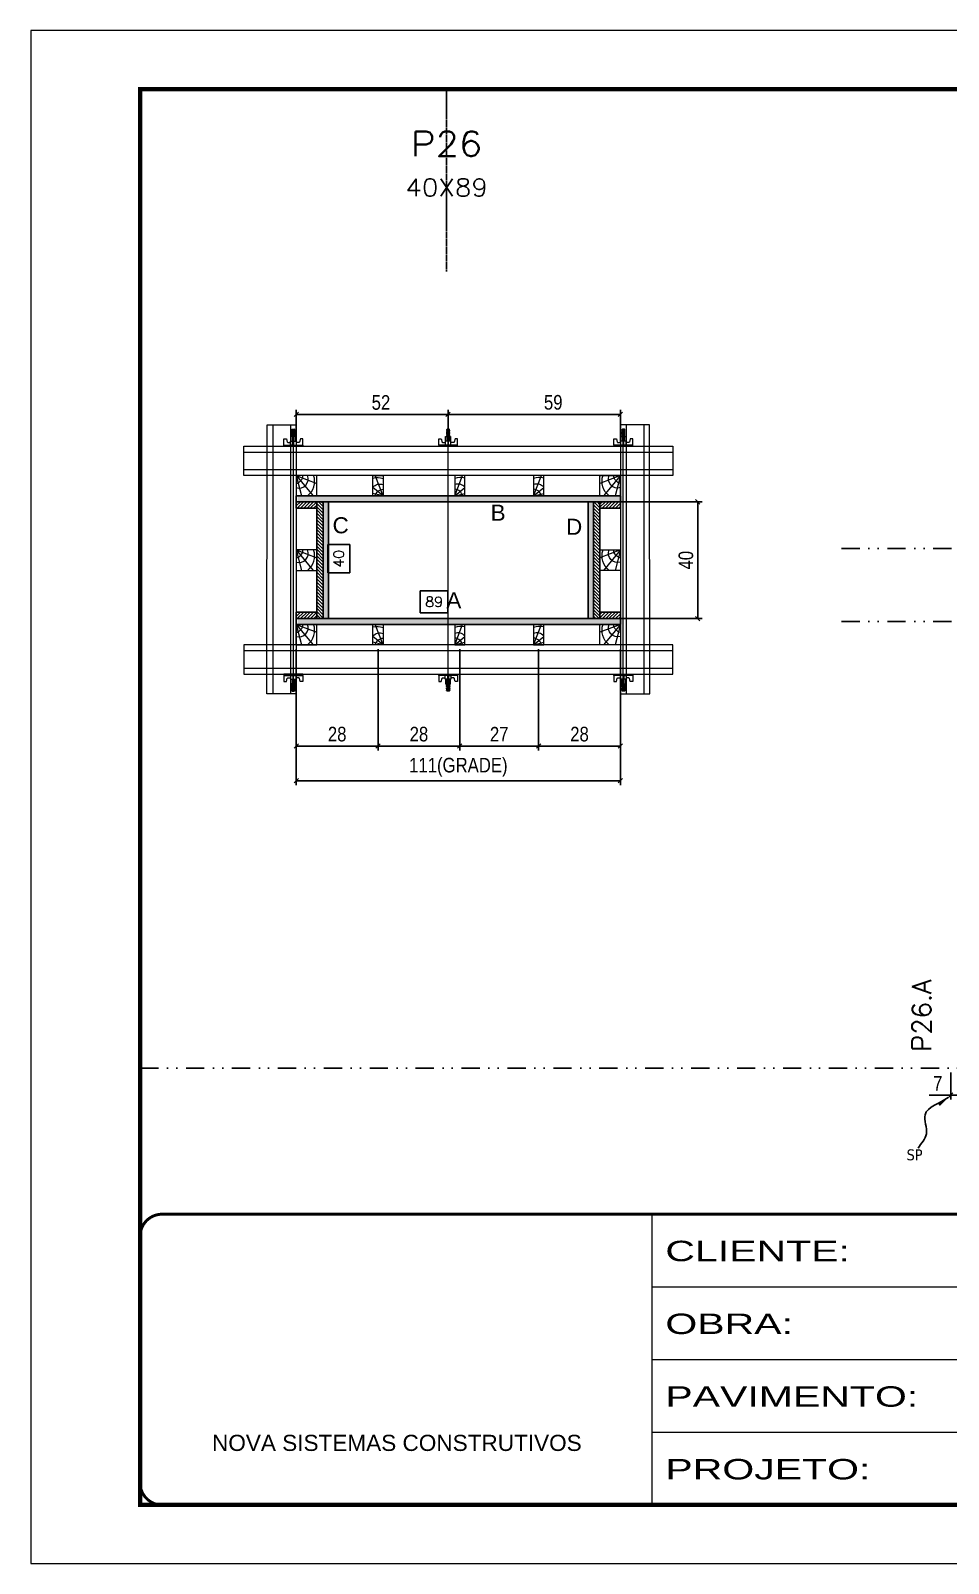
# Model space of a CAD drawing. Extents: x 14400 to 27878, y -21631 to 6985.
# Drawn here: x 19168 to 19797, y -5551 to -4501 of the extents above; entities that cross this region are included whole.
import ezdxf
from ezdxf.enums import TextEntityAlignment as Align

# ---------------------------------------------------------------- set-up
doc = ezdxf.new("R2010")
doc.units = 0
for name, pattern in [('CONTINUO', [0]), ('DASHED', [0.75, 0.5, -0.25]), ('DIVIDE2', [0.625, 0.25, -0.125, 0, -0.125, 0, -0.125]), ('HIDDEN', [0.375, 0.25, -0.125])]:
    doc.linetypes.add(name, pattern=pattern)
for name, color, linetype in [('CHAPA', 1, 'Continuous'), ('COTA', 241, 'Continuous'), ('MEIO_PONT', 93, 'Continuous'), ('Nível', 160, 'Continuous'), ('SARRAFO', 251, 'Continuous'), ('texto', 7, 'Continuous'), ('Texto de Titulo', 7, 'Continuous'), ('Texto Qtd Sarr', 242, 'Continuous'), ('TEXTO_GERAL', 7, 'Continuous')]:
    doc.layers.add(name, color=color, linetype=linetype)
for name, color, linetype, lineweight in [('Folhas', 255, 'Continuous', 9), ('Hachura', 251, 'Continuous', 9), ('Madeira', 126, 'Continuous', 18), ('Perfil Metálico', 224, 'Continuous', 18), ('SARRAFO DE PRESSAO', 251, 'DASHED', 9), ('Texto Seção', 7, 'Continuous', 15)]:
    doc.layers.add(name, color=color, linetype=linetype, lineweight=lineweight)
doc.styles.add('ARIAL', font='arial.ttf')
doc.styles.add('COTA TECNICA 2X', font='techl___.ttf', dxfattribs={"height": 10})
doc.styles.add('COTA TECNICA-50', font='techl___.ttf', dxfattribs={"height": 10})
doc.styles.add('REGUA-120', font='ROMANS.shx', dxfattribs={"height": 15})
doc.styles.add('ROMANS', font='romans.shx')
doc.styles.get("Standard").update_dxf_attribs({"font": 'arial.ttf'})
doc.styles.add('Tecnologia', font='')
doc.styles.get('Tecnologia').set_extended_font_data('Forgotten Futurist')
doc.dimstyles.new('COTA PAINEL-50', dxfattribs={"dimtxt": 10, "dimasz": 3, "dimexe": 3, "dimexo": 3, "dimgap": 3, "dimtad": 1, "dimdec": 1, "dimzin": 12, "dimdsep": 46, "dimtxsty": 'COTA TECNICA-50', "dimblk1": 'OBLIQUE', "dimblk2": 'OBLIQUE', "dimsah": 1, "dimcen": 0.9, "dimclrd": 4, "dimclre": 4, "dimclrt": 240, "dimadec": 1, "dimazin": 3, "dimtfac": 1, "dimtdec": 1, "dimtmove": 0, "dimatfit": 3, "dimfxl": 1, "dimtolj": 1, "dimtzin": 12, "dimarcsym": 0})
doc.dimstyles.new('SECAO PILAR', dxfattribs={"dimtxt": 10, "dimasz": 3, "dimexe": 3, "dimexo": 3, "dimgap": 3, "dimtad": 1, "dimdec": 1, "dimlfac": 0.5, "dimzin": 12, "dimdsep": 46, "dimtxsty": 'COTA TECNICA 2X', "dimblk1": 'OBLIQUE', "dimblk2": 'OBLIQUE', "dimsah": 1, "dimcen": 0.9, "dimclrd": 256, "dimclre": 256, "dimclrt": 256, "dimadec": 1, "dimazin": 3, "dimtfac": 1, "dimtdec": 1, "dimtmove": 0, "dimatfit": 3, "dimfxl": 1, "dimtolj": 1, "dimtzin": 12, "dimarcsym": 0})
doc.dimstyles.new('SECÇÃO 2', dxfattribs={"dimtxt": 7, "dimasz": 6, "dimexe": 0.18, "dimexo": 2, "dimgap": -4, "dimtad": 3, "dimdec": 1, "dimlfac": 0.5, "dimzin": 12, "dimdsep": 46, "dimtxsty": 'ROMANS', "dimblk": 'ARCHTICK', "dimcen": 0.09, "dimse1": 1, "dimse2": 1, "dimsd1": 1, "dimsd2": 1, "dimclrd": 180, "dimclre": 5, "dimclrt": 1, "dimadec": 0, "dimazin": 3, "dimtfac": 1, "dimtdec": 1, "dimtofl": 0, "dimtmove": 0, "dimatfit": 3, "dimldrblk": 'ARCHTICK', "dimfxl": 1, "dimtolj": 1, "dimtzin": 0, "dimarcsym": 0})
doc.dimstyles.get("Standard").update_dxf_attribs({"dimtxt": 0.18, "dimasz": 0.18, "dimexe": 0.18, "dimexo": 0.0625, "dimgap": 0.09, "dimtad": 0, "dimtih": 1, "dimtoh": 1, "dimdec": 4, "dimzin": 0, "dimdsep": 46, "dimtxsty": 'Standard', "dimcen": 0.09, "dimadec": 0, "dimazin": 0, "dimtfac": 1, "dimtdec": 4, "dimtofl": 0, "dimtmove": 0, "dimatfit": 3, "dimfxl": 1, "dimtolj": 1, "dimtzin": 0, "dimarcsym": 0})

# ---------------------------------------------------------------- blocks, each defined once
blk = doc.blocks.new('9999999999')
at = {"color": 30, "linetype": 'CONTINUO'}
for p, q in [((98564.6, 34230.2), (98564.6, 34429.4)), ((98564.6, 34379.6), (99584, 34379.6)), ((98564.6, 34329.8), (99488, 34329.8)), ((98564.6, 34280), (99488, 34280))]:
    blk.add_line(p, q, dxfattribs=at)
at = {"color": 30, "linetype": 'CONTINUO', "const_width": 2}
blk.add_lwpolyline([(99584, 34230.2), (99584, 34414.4, 0.414214), (99569, 34429.4), (98229, 34429.4, 0.414214), (98214, 34414.4), (98214, 34245.2, 0.414214), (98229, 34230.2), (99584, 34230.2)], format="xyb", dxfattribs=at)
at = {"layer": 'Folhas'}
blk.add_lwpolyline([(98139, 34190.2), (99624, 34190.2), (99624, 35240.2), (98139, 35240.2)], close=True, dxfattribs=at)
at = {"layer": 'Folhas', "color": 30, "const_width": 3}
blk.add_lwpolyline([(98214, 34230.2), (99584, 34230.2), (99584, 35200.2), (98214, 35200.2)], close=True, dxfattribs=at)
at = {"color": 7, "linetype": 'Continuous', "ltscale": 5, "style": 'ARIAL'}
blk.add_text('NOVA SISTEMAS CONSTRUTIVOS', height=11.059, dxfattribs=at).set_placement((98263.2, 34267.2))
at = {"layer": 'Folhas', "color": 7, "style": 'Tecnologia', "width": 1.5}
for s, p in [('CLIENTE:', (98573.7, 34397.2)), ('OBRA:', (98573.7, 34347.3)), ('PAVIMENTO:', (98573.7, 34297.5)), ('PROJETO:', (98573.7, 34247.7))]:
    blk.add_text(s, height=14, dxfattribs=at).set_placement(p)
blk = doc.blocks.new('titulo1')
at = {"layer": 'Defpoints', "color": 252, "linetype": 'HIDDEN', "ltscale": 2}
blk.add_line((0, 0), (0, 125), dxfattribs=at)
at = {"layer": 'Defpoints', "style": 'ROMANS', "oblique": 15}
blk.add_attdef('FOLHA', text='', height=10, dxfattribs=at).set_placement((0, 15.6), align=Align.MIDDLE_CENTER)
at = {"layer": 'Texto Qtd Sarr', "color": 3, "style": 'ROMANS', "oblique": 15}
for tag, height, p in [('TITULO', 17, (0, 71.4)), ('SEÇÃO', 12, (0, 41.5))]:
    blk.add_attdef(tag, text='', height=height, dxfattribs=at).set_placement(p, align=Align.MIDDLE_CENTER)
blk = doc.blocks.new('*D2188')
at = {"layer": 'COTA', "color": 180, "lineweight": -2, "transparency": 16777216}
for p, q in [((19454.3, -4884.8), (19435.3, -4884.8)), ((19435.3, -4884.8), (19435.3, -4899.8)), ((19454.3, -4899.8), (19454.3, -4884.8)), ((19435.3, -4899.8), (19454.3, -4899.8))]:
    blk.add_line(p, q, dxfattribs=at)
at = {"layer": 'Defpoints', "color": 0, "transparency": 16777216}
for p in [(19372.4, -4903.8), (19550.4, -4903.8), (19550.4, -4903.8)]:
    blk.add_point(p, dxfattribs=at)
at = {"layer": 'COTA', "color": 1, "transparency": 16777216, "insert": (19444.8, -4892.3), "char_height": 7, "attachment_point": 5, "style": 'ROMANS'}
blk.add_mtext('\\A1;89', dxfattribs=at)
blk = doc.blocks.new('_ArchTick')
at = {"color": 0, "linetype": 'ByBlock', "const_width": 0.15}
blk.add_lwpolyline([(-0.5, -0.5), (0.5, 0.5)], dxfattribs=at)
blk = doc.blocks.new('*D2189')
at = {"layer": 'COTA', "color": 180, "lineweight": -2, "transparency": 16777216}
for p, q in [((19387, -4853.1), (19372, -4853.1)), ((19372, -4853.1), (19372, -4872.4)), ((19387, -4872.4), (19387, -4853.1)), ((19372, -4872.4), (19387, -4872.4))]:
    blk.add_line(p, q, dxfattribs=at)
at = {"layer": 'Defpoints', "color": 0, "transparency": 16777216}
for p in [(19372.4, -4823.8), (19391, -4823.8), (19372.4, -4903.8)]:
    blk.add_point(p, dxfattribs=at)
at = {"layer": 'COTA', "color": 1, "transparency": 16777216, "insert": (19379.5, -4862.8), "char_height": 7, "attachment_point": 5, "rotation": 90, "style": 'ROMANS'}
blk.add_mtext('\\A1;40', dxfattribs=at)
blk = doc.blocks.new('_Oblique')
at = {"color": 0, "linetype": 'ByBlock', "lineweight": -2}
blk.add_line((-0.5, -0.5), (0.5, 0.5), dxfattribs=at)
blk = doc.blocks.new('*D2196')
at = {"layer": 'COTA', "lineweight": -2, "transparency": 16777216}
for p, q in [((19557, -4823.8), (19628.4, -4823.8)), ((19625.4, -4903.8), (19625.4, -4823.8)), ((19557, -4903.8), (19628.4, -4903.8))]:
    blk.add_line(p, q, dxfattribs=at)
at = {"layer": 'Defpoints', "color": 0, "transparency": 16777216}
for p in [(19554, -4823.8), (19625.4, -4823.8), (19554, -4903.8)]:
    blk.add_point(p, dxfattribs=at)
at = {"layer": 'COTA', "lineweight": -2, "transparency": 16777216, "xscale": 3, "yscale": 3, "zscale": 3}
for p, rotation in [((19625.4, -4823.8), 90), ((19625.4, -4903.8), 270)]:
    blk.add_blockref('_Oblique', p, dxfattribs=dict(at, rotation=rotation))
at = {"layer": 'COTA', "transparency": 16777216, "insert": (19617.3, -4863.8), "char_height": 10, "attachment_point": 5, "rotation": 90, "style": 'COTA TECNICA 2X'}
blk.add_mtext('\\A1;40', dxfattribs=at)
blk = doc.blocks.new('*D2190')
at = {"layer": 'COTA', "lineweight": -2, "transparency": 16777216}
for p, q in [((19350.4, -4924.8), (19350.4, -5017.9)), ((19572.4, -4924.8), (19572.4, -5017.9)), ((19350.4, -5014.9), (19572.4, -5014.9))]:
    blk.add_line(p, q, dxfattribs=at)
at = {"layer": 'Defpoints', "color": 0, "transparency": 16777216}
for p in [(19350.4, -4921.8), (19572.4, -4921.8), (19572.4, -5014.9)]:
    blk.add_point(p, dxfattribs=at)
at = {"layer": 'COTA', "lineweight": -2, "transparency": 16777216, "xscale": 3, "yscale": 3, "zscale": 3, "rotation": 180}
blk.add_blockref('_Oblique', (19350.4, -5014.9), dxfattribs=at)
at = {"layer": 'COTA', "lineweight": -2, "transparency": 16777216, "xscale": 3, "yscale": 3, "zscale": 3}
blk.add_blockref('_Oblique', (19572.4, -5014.9), dxfattribs=at)
at = {"layer": 'COTA', "transparency": 16777216, "insert": (19461.4, -5005.7), "char_height": 10, "attachment_point": 5, "style": 'COTA TECNICA 2X'}
blk.add_mtext('\\A1;111(GRADE)', dxfattribs=at)
blk = doc.blocks.new('*D2191')
at = {"layer": 'COTA', "lineweight": -2, "transparency": 16777216}
for p, q in [((19516.4, -4924.8), (19516.4, -4994.1)), ((19572.4, -4924.8), (19572.4, -4994.1)), ((19516.4, -4991.1), (19572.4, -4991.1))]:
    blk.add_line(p, q, dxfattribs=at)
at = {"layer": 'Defpoints', "color": 0, "transparency": 16777216}
for p in [(19516.4, -4921.8), (19572.4, -4921.8), (19572.4, -4991.1)]:
    blk.add_point(p, dxfattribs=at)
at = {"layer": 'COTA', "lineweight": -2, "transparency": 16777216, "xscale": 3, "yscale": 3, "zscale": 3, "rotation": 180}
blk.add_blockref('_Oblique', (19516.4, -4991.1), dxfattribs=at)
at = {"layer": 'COTA', "lineweight": -2, "transparency": 16777216, "xscale": 3, "yscale": 3, "zscale": 3}
blk.add_blockref('_Oblique', (19572.4, -4991.1), dxfattribs=at)
at = {"layer": 'COTA', "transparency": 16777216, "insert": (19544.4, -4983), "char_height": 10, "attachment_point": 5, "style": 'COTA TECNICA 2X'}
blk.add_mtext('\\A1;28', dxfattribs=at)
blk = doc.blocks.new('*D2192')
at = {"layer": 'COTA', "lineweight": -2, "transparency": 16777216}
for p, q in [((19350.4, -4924.8), (19350.4, -4994.1)), ((19406.4, -4924.8), (19406.4, -4994.1)), ((19350.4, -4991.1), (19406.4, -4991.1))]:
    blk.add_line(p, q, dxfattribs=at)
at = {"layer": 'Defpoints', "color": 0, "transparency": 16777216}
for p in [(19350.4, -4921.8), (19406.4, -4921.8), (19406.4, -4991.1)]:
    blk.add_point(p, dxfattribs=at)
at = {"layer": 'COTA', "lineweight": -2, "transparency": 16777216, "xscale": 3, "yscale": 3, "zscale": 3, "rotation": 180}
blk.add_blockref('_Oblique', (19350.4, -4991.1), dxfattribs=at)
at = {"layer": 'COTA', "lineweight": -2, "transparency": 16777216, "xscale": 3, "yscale": 3, "zscale": 3}
blk.add_blockref('_Oblique', (19406.4, -4991.1), dxfattribs=at)
at = {"layer": 'COTA', "transparency": 16777216, "insert": (19378.4, -4983), "char_height": 10, "attachment_point": 5, "style": 'COTA TECNICA 2X'}
blk.add_mtext('\\A1;28', dxfattribs=at)
blk = doc.blocks.new('*D2193')
at = {"layer": 'COTA', "lineweight": -2, "transparency": 16777216}
for p, q in [((19406.4, -4924.8), (19406.4, -4994.1)), ((19462.4, -4924.8), (19462.4, -4994.1)), ((19406.4, -4991.1), (19462.4, -4991.1))]:
    blk.add_line(p, q, dxfattribs=at)
at = {"layer": 'Defpoints', "color": 0, "transparency": 16777216}
for p in [(19406.4, -4921.8), (19462.4, -4921.8), (19462.4, -4991.1)]:
    blk.add_point(p, dxfattribs=at)
at = {"layer": 'COTA', "lineweight": -2, "transparency": 16777216, "xscale": 3, "yscale": 3, "zscale": 3, "rotation": 180}
blk.add_blockref('_Oblique', (19406.4, -4991.1), dxfattribs=at)
at = {"layer": 'COTA', "lineweight": -2, "transparency": 16777216, "xscale": 3, "yscale": 3, "zscale": 3}
blk.add_blockref('_Oblique', (19462.4, -4991.1), dxfattribs=at)
at = {"layer": 'COTA', "transparency": 16777216, "insert": (19434.4, -4983), "char_height": 10, "attachment_point": 5, "style": 'COTA TECNICA 2X'}
blk.add_mtext('\\A1;28', dxfattribs=at)
blk = doc.blocks.new('*D2194')
at = {"layer": 'COTA', "lineweight": -2, "transparency": 16777216}
for p, q in [((19350.4, -4782.8), (19350.4, -4760.9)), ((19350.4, -4763.9), (19454.4, -4763.9)), ((19454.4, -4782.8), (19454.4, -4760.9))]:
    blk.add_line(p, q, dxfattribs=at)
at = {"layer": 'Defpoints', "color": 0, "transparency": 16777216}
for p in [(19454.4, -4763.9), (19350.4, -4785.8), (19454.4, -4785.8)]:
    blk.add_point(p, dxfattribs=at)
at = {"layer": 'COTA', "lineweight": -2, "transparency": 16777216, "xscale": 3, "yscale": 3, "zscale": 3, "rotation": 180}
blk.add_blockref('_Oblique', (19350.4, -4763.9), dxfattribs=at)
at = {"layer": 'COTA', "lineweight": -2, "transparency": 16777216, "xscale": 3, "yscale": 3, "zscale": 3}
blk.add_blockref('_Oblique', (19454.4, -4763.9), dxfattribs=at)
at = {"layer": 'COTA', "transparency": 16777216, "insert": (19408.4, -4755.8), "char_height": 10, "attachment_point": 5, "style": 'COTA TECNICA 2X'}
blk.add_mtext('\\A1;52', dxfattribs=at)
blk = doc.blocks.new('*D2195')
at = {"layer": 'COTA', "lineweight": -2, "transparency": 16777216}
for p, q in [((19454.4, -4779.6), (19454.4, -4760.9)), ((19572.4, -4763.9), (19454.4, -4763.9)), ((19572.4, -4782.8), (19572.4, -4760.9))]:
    blk.add_line(p, q, dxfattribs=at)
at = {"layer": 'Defpoints', "color": 0, "transparency": 16777216}
for p in [(19454.4, -4763.9), (19454.4, -4782.6), (19572.4, -4785.8)]:
    blk.add_point(p, dxfattribs=at)
at = {"layer": 'COTA', "lineweight": -2, "transparency": 16777216, "xscale": 3, "yscale": 3, "zscale": 3, "rotation": 180}
blk.add_blockref('_Oblique', (19454.4, -4763.9), dxfattribs=at)
at = {"layer": 'COTA', "lineweight": -2, "transparency": 16777216, "xscale": 3, "yscale": 3, "zscale": 3}
blk.add_blockref('_Oblique', (19572.4, -4763.9), dxfattribs=at)
at = {"layer": 'COTA', "transparency": 16777216, "insert": (19526.4, -4755.7), "char_height": 10, "attachment_point": 5, "style": 'COTA TECNICA 2X'}
blk.add_mtext('\\A1;59', dxfattribs=at)
blk = doc.blocks.new('C')
at = {"layer": 'Hachura', "color": 0}
for p, q in [((0, 3.22), (0, -3.22)), ((0.45, 3.22), (0, 3.22)), ((0.46, 3.16), (0, 3.16)), ((0.46, 3.05), (0, 3.05)), ((0.46, 2.88), (0, 2.88)), ((0, 2.75), (0, -1.16)), ((0.46, 2.65), (0, 2.65)), ((0.46, 2.23), (0, 2.23)), ((0.46, 1.51), (0, 1.51)), ((0.39, 0.49), (0.17, 0.49)), ((0.45, -3.23), (0.45, 3.22)), ((0.45, 3.22), (2.58, 3.22)), ((1.74, 0.97), (0.45, 0.97)), ((1.45, 0.1), (0.45, 0.1)), ((1.35, 1.94), (1.35, 0.96)), ((2.58, 2.39), (1.47, 2.09)), ((1.74, -0.97), (1.74, 0.97)), ((1.74, 0.97), (1.74, 0.84)), ((1.74, 0.97), (1.74, 0.84)), ((1.74, 0.84), (3.35, 0.84)), ((3.35, 0.45), (1.74, 0.45)), ((2.58, 3.22), (2.58, 2.39)), ((3.32, 0.84), (3.32, -0.84)), ((3.35, 0.84), (3.35, -0.84)), ((3.68, 0.45), (3.35, 0.45)), ((3.84, -0.52), (3.35, 0.45)), ((3.35, 0.06), (3.67, -0.57)), ((3.68, 0.45), (4.16, -0.52)), ((3.72, 0.5), (4.25, -0.57)), ((4.37, -0.55), (3.83, 0.53)), ((4.15, 0.45), (3.93, 0.45)), ((4.42, -0.52), (3.93, 0.45)), ((4.15, 0.45), (4.26, 0.45)), ((4.26, 0.45), (4.74, -0.52)), ((4.3, 0.5), (4.83, -0.57)), ((4.95, -0.55), (4.41, 0.53)), ((4.51, 0.45), (4.84, 0.45)), ((5, -0.52), (4.51, 0.45)), ((4.84, 0.45), (5.32, -0.52)), ((4.88, 0.5), (5.41, -0.57)), ((5.53, -0.55), (4.99, 0.53)), ((5.58, -0.52), (5.09, 0.45)), ((5.42, 0.45), (5.09, 0.45)), ((5.58, -0.52), (5.09, 0.45)), ((5.42, 0.45), (5.74, -0.19)), ((5.46, 0.5), (5.74, -0.07)), ((5.74, 0.19), (5.57, 0.53)), ((5.74, 0.32), (5.68, 0.45)), ((5.68, 0.45), (5.74, 0.45)), ((5.74, 0.45), (5.9, 0.29)), ((5.74, 0.45), (5.74, -0.52)), ((5.9, -0.36), (5.9, 0.29)), ((0.45, 0), (0, 0)), ((0.46, -1.52), (0, -1.52)), ((0.46, -2.23), (0, -2.23)), ((0.46, -2.65), (0, -2.65)), ((0.46, -2.88), (0, -2.88)), ((0.46, -3.05), (0, -3.05)), ((0.46, -3.16), (0, -3.16)), ((0, -3.22), (2.57, -3.22)), ((0.08, -0.48), (0.29, -0.48)), ((0.29, -0.48), (0.4, -0.48)), ((0.45, 0), (0.45, -0.97)), ((0.45, -0.16), (1.45, -0.16)), ((0.45, -0.65), (0.45, -0.32)), ((0.45, -3.23), (0.45, -0.65)), ((0.45, -0.97), (1.74, -0.97)), ((1.35, -1.94), (1.35, -0.97)), ((2.58, -2.39), (1.47, -2.1)), ((3.35, -0.32), (1.74, -0.32)), ((3.35, -0.84), (1.74, -0.84)), ((2.58, -3.23), (2.58, -2.39)), ((3.35, -0.07), (3.58, -0.52)), ((3.35, -0.52), (3.58, -0.52)), ((3.84, -0.52), (4.16, -0.52)), ((4.42, -0.52), (4.74, -0.52)), ((4.63, -0.52), (4.74, -0.52)), ((5, -0.52), (5.32, -0.52)), ((5.58, -0.52), (5.74, -0.52)), ((5.74, -0.52), (5.9, -0.36)), ((5.74, -0.52), (5.74, -0.52))]:
    blk.add_line(p, q, dxfattribs=at)
for centre, radius, start, end in [((1.52, 1.94), 0.161, 104.7436, 180), ((1.44, -0.03), 0.129, 272.695, 87.305), ((3.81, 0.39), 0.143, 25.5688, 154.4312), ((4.39, 0.39), 0.143, 25.5688, 154.4312), ((4.97, 0.39), 0.143, 25.5688, 154.4312), ((5.55, 0.39), 0.143, 25.5688, 154.4312), ((0.17, -0.37), 0.174, 221.744, 317.8592), ((1.52, -1.94), 0.161, 180, 255.2564), ((3.71, -0.4), 0.174, 222.1408, 318.256), ((4.29, -0.4), 0.174, 222.1408, 318.256), ((4.87, -0.4), 0.174, 222.1408, 318.256), ((5.45, -0.4), 0.174, 222.1408, 318.256), ((5.61, -0.4), 0.174, 317.8592, 318.256)]:
    blk.add_arc(centre, radius, start, end, dxfattribs=at)
blk = doc.blocks.new('PONTALETE')
at = {"layer": 'Madeira'}
for q in [(2.71, 7), (7, 5.76), (7, 1.74)]:
    blk.add_line((0, 0), q, dxfattribs=at)
blk.add_lwpolyline([(0, 0), (7, 0), (7, 7), (0, 7)], close=True, dxfattribs=at)
for centre, radius, start, end in [((2.04, 0.06), 6.23, 37.2818, 109.0913), ((1.09, 0.9), 3.19, 343.603, 109.9847), ((-0.21, -0.78), 3.09, 14.6322, 86.0383)]:
    blk.add_arc(centre, radius, start, end, dxfattribs=at)
blk = doc.blocks.new('MEIO PONTALETE')
at = {"layer": 'Madeira'}
for q in [(2.71, 7), (3.5, 2.88), (3.5, 0.87)]:
    blk.add_line((0, 0), q, dxfattribs=at)
blk.add_lwpolyline([(0, 0), (3.5, 0), (3.5, 7), (0, 7)], close=True, dxfattribs=at)
for centre, radius, start, end in [((2.04, 0.06), 6.23, 76.4499, 109.0913), ((1.09, 0.9), 3.19, 40.9063, 109.9847), ((-0.21, -0.78), 3.09, 14.6322, 86.0383)]:
    blk.add_arc(centre, radius, start, end, dxfattribs=at)
blk = doc.blocks.new('*D2197')
at = {"layer": 'COTA', "lineweight": -2, "transparency": 16777216}
for p, q in [((19462.4, -4924.8), (19462.4, -4994.1)), ((19516.4, -4924.8), (19516.4, -4994.1)), ((19462.4, -4991.1), (19516.4, -4991.1))]:
    blk.add_line(p, q, dxfattribs=at)
at = {"layer": 'Defpoints', "color": 0, "transparency": 16777216}
for p in [(19462.4, -4921.8), (19516.4, -4921.8), (19516.4, -4991.1)]:
    blk.add_point(p, dxfattribs=at)
at = {"layer": 'COTA', "lineweight": -2, "transparency": 16777216, "xscale": 3, "yscale": 3, "zscale": 3, "rotation": 180}
blk.add_blockref('_Oblique', (19462.4, -4991.1), dxfattribs=at)
at = {"layer": 'COTA', "lineweight": -2, "transparency": 16777216, "xscale": 3, "yscale": 3, "zscale": 3}
blk.add_blockref('_Oblique', (19516.4, -4991.1), dxfattribs=at)
at = {"layer": 'COTA', "transparency": 16777216, "insert": (19489.4, -4983), "char_height": 10, "attachment_point": 5, "style": 'COTA TECNICA 2X'}
blk.add_mtext('\\A1;27', dxfattribs=at)
blk = doc.blocks.new('*D2201')
at = {"layer": 'COTA', "color": 4, "lineweight": -2, "transparency": 16777216}
for p, q in [((19798.7, -5214.7), (19798.7, -5233.3)), ((19805.7, -5212.7), (19805.7, -5233.3)), ((19798.7, -5230.3), (19783.9, -5230.3)), ((19805.7, -5230.3), (19798.7, -5230.3))]:
    blk.add_line(p, q, dxfattribs=at)
at = {"layer": 'Defpoints', "color": 0, "transparency": 16777216}
for p in [(19798.7, -5211.7), (19805.7, -5209.7), (19798.7, -5230.3)]:
    blk.add_point(p, dxfattribs=at)
at = {"layer": 'COTA', "color": 4, "lineweight": -2, "transparency": 16777216, "xscale": 3, "yscale": 3, "zscale": 3, "rotation": 180}
blk.add_blockref('_Oblique', (19798.7, -5230.3), dxfattribs=at)
at = {"layer": 'COTA', "color": 4, "lineweight": -2, "transparency": 16777216, "xscale": 3, "yscale": 3, "zscale": 3}
blk.add_blockref('_Oblique', (19805.7, -5230.3), dxfattribs=at)
at = {"layer": 'COTA', "color": 240, "transparency": 16777216, "insert": (19789.8, -5222.2), "char_height": 10, "attachment_point": 5, "style": 'COTA TECNICA-50'}
blk.add_mtext('\\A1;7', dxfattribs=at)

msp = doc.modelspace()

# ---------------------------------------------------------------- hatches: boundary and pattern name
at = {"layer": 'Hachura'}
h = msp.add_hatch(dxfattribs=at)
h.set_pattern_fill('ANSI31', color=256, scale=0.5, angle=180, style=0)
h.set_pattern_definition([(225, (10226.4426, -27753.1894), (1.12253202, -1.12253202), [])])
h.paths.add_polyline_path([(19364.394, -4823.781), (19364.394, -4828.181), (19350.394, -4828.181), (19350.394, -4823.781)])
h = msp.add_hatch(color=256, dxfattribs=at)
h.dxf.hatch_style = 1
h.paths.add_polyline_path([(19573.394, -4823.781), (19573.394, -4819.781), (19351.394, -4819.781), (19351.394, -4823.781)])
h = msp.add_hatch(color=256, dxfattribs=at)
h.dxf.hatch_style = 1
h.paths.add_polyline_path([(19573.394, -4823.781), (19573.394, -4819.781), (19351.394, -4819.781), (19351.394, -4823.781)])
h = msp.add_hatch(dxfattribs=at)
h.set_pattern_fill('ANSI31', color=256, scale=0.5, angle=90, style=0)
h.set_pattern_definition([(135, (-3415.4137, 4637.1706), (-1.12253202, -1.12253202), [])])
h.paths.add_polyline_path([(19368.794, -4903.781), (19364.394, -4903.781), (19364.394, -4823.781), (19368.794, -4823.781)])
h = msp.add_hatch(color=256, dxfattribs=at)
h.dxf.hatch_style = 1
h.paths.add_polyline_path([(19368.794, -4903.781), (19372.394, -4903.781), (19372.394, -4823.781), (19368.794, -4823.781)])
h = msp.add_hatch(color=256, dxfattribs=at)
h.dxf.hatch_style = 1
h.paths.add_polyline_path([(19368.794, -4903.781), (19372.394, -4903.781), (19372.394, -4823.781), (19368.794, -4823.781)])
h = msp.add_hatch(color=256, dxfattribs=at)
h.dxf.hatch_style = 1
h.paths.add_polyline_path([(19550.394, -4903.781), (19553.994, -4903.781), (19553.994, -4823.781), (19550.394, -4823.781)])
h = msp.add_hatch(color=256, dxfattribs=at)
h.dxf.hatch_style = 1
h.paths.add_polyline_path([(19550.394, -4903.781), (19553.994, -4903.781), (19553.994, -4823.781), (19550.394, -4823.781)])
h = msp.add_hatch(dxfattribs=at)
h.set_pattern_fill('ANSI31', color=256, scale=0.5, angle=90, style=0)
h.set_pattern_definition([(135, (-3337.4137, 4595.1706), (-1.12253202, -1.12253202), [])])
h.paths.add_polyline_path([(19553.994, -4823.781), (19558.394, -4823.781), (19558.394, -4903.781), (19553.994, -4903.781)])
h = msp.add_hatch(dxfattribs=at)
h.set_pattern_fill('ANSI31', color=256, scale=0.5, angle=180, style=0)
h.set_pattern_definition([(225, (10069.4426, -27753.1894), (1.12253202, -1.12253202), [])])
h.paths.add_polyline_path([(19558.394, -4823.781), (19558.394, -4828.181), (19572.394, -4828.181), (19572.394, -4823.781)])
h = msp.add_hatch(dxfattribs=at)
h.set_pattern_fill('ANSI31', color=256, scale=0.5, angle=180, style=0)
h.set_pattern_definition([(225, (10226.4426, -27795.1894), (1.12253202, -1.12253202), [])])
h.paths.add_polyline_path([(19364.394, -4903.781), (19364.394, -4899.381), (19350.394, -4899.381), (19350.394, -4903.781)])
h = msp.add_hatch(dxfattribs=at)
h.set_pattern_fill('ANSI31', color=256, scale=0.5, angle=180, style=0)
h.set_pattern_definition([(225, (10069.4426, -27795.1894), (1.12253202, -1.12253202), [])])
h.paths.add_polyline_path([(19558.394, -4903.781), (19558.394, -4899.381), (19572.394, -4899.381), (19572.394, -4903.781)])
h = msp.add_hatch(color=256, dxfattribs=at)
h.dxf.hatch_style = 1
h.paths.add_polyline_path([(19573.394, -4903.781), (19573.394, -4907.781), (19351.394, -4907.781), (19351.394, -4903.781)])
h = msp.add_hatch(color=256, dxfattribs=at)
h.dxf.hatch_style = 1
h.paths.add_polyline_path([(19573.394, -4903.781), (19573.394, -4907.781), (19351.394, -4907.781), (19351.394, -4903.781)])

# ---------------------------------------------------------------- linework, layer by layer
at = {"layer": 'CHAPA'}
for points in [[(19572.394, -4823.781), (19572.394, -4819.781), (19350.394, -4819.781), (19350.394, -4823.781)], [(19572.394, -4823.781), (19572.394, -4819.781), (19350.394, -4819.781), (19350.394, -4823.781)], [(19368.794, -4903.781), (19372.394, -4903.781), (19372.394, -4823.781), (19368.794, -4823.781)], [(19368.794, -4903.781), (19372.394, -4903.781), (19372.394, -4823.781), (19368.794, -4823.781)], [(19550.394, -4903.781), (19553.994, -4903.781), (19553.994, -4823.781), (19550.394, -4823.781)], [(19550.394, -4903.781), (19553.994, -4903.781), (19553.994, -4823.781), (19550.394, -4823.781)], [(19572.394, -4903.781), (19572.394, -4907.781), (19350.394, -4907.781), (19350.394, -4903.781)], [(19572.394, -4903.781), (19572.394, -4907.781), (19350.394, -4907.781), (19350.394, -4903.781)]]:
    msp.add_lwpolyline(points, close=True, dxfattribs=at)
at = {"layer": 'Hachura'}
for p, q in [((19348.394, -4952.582), (19348.385, -4778.781)), ((19454.388, -4952.582), (19454.396, -4778.781)), ((19574.395, -4952.582), (19574.404, -4778.781))]:
    msp.add_line(p, q, dxfattribs=at)
at = {"layer": 'Madeira'}
for points in [[(19572.394, -4819.781), (19572.394, -4805.781), (19350.394, -4805.781), (19350.394, -4819.781)], [(19572.394, -4907.781), (19572.394, -4921.781), (19350.394, -4921.781), (19350.394, -4907.781)]]:
    msp.add_lwpolyline(points, close=True, dxfattribs=at)
at = {"layer": 'Nível', "color": 4, "linetype": 'DIVIDE2', "ltscale": 50}
for p, q in [((19723.796, -4855.741), (20613.467, -4855.741)), ((19723.796, -4905.741), (20613.467, -4905.741)), ((19243.467, -5211.741), (20613.467, -5211.741))]:
    msp.add_line(p, q, dxfattribs=at)
at = {"layer": 'Perfil Metálico'}
for p, q in [((19334.339, -4771.148), (19334.339, -4955.252)), ((19346.339, -4771.148), (19346.339, -4955.252)), ((19576.45, -4771.148), (19576.45, -4955.252)), ((19588.45, -4771.148), (19588.45, -4955.252))]:
    msp.add_line(p, q, dxfattribs=at)
for points in [[(19330.399, -4771.148), (19350.399, -4771.148), (19350.339, -4955.252), (19330.339, -4955.252)], [(19592.39, -4771.148), (19572.39, -4771.148), (19572.45, -4955.252), (19592.45, -4955.252)], [(19608.394, -4785.781), (19608.394, -4805.781), (19314.394, -4805.781), (19314.394, -4785.781)], [(19314.394, -4801.781), (19314.394, -4789.781), (19608.394, -4789.781), (19608.394, -4801.781)], [(19608.394, -4941.781), (19608.394, -4921.781), (19314.394, -4921.781), (19314.394, -4941.781)], [(19314.394, -4925.781), (19314.394, -4937.781), (19608.394, -4937.781), (19608.394, -4925.781)]]:
    msp.add_lwpolyline(points, close=True, dxfattribs=at)
at = {"layer": 'SARRAFO'}
for points in [[(19350.394, -4828.181), (19364.394, -4828.181), (19364.394, -4823.781), (19350.394, -4823.781)], [(19364.394, -4823.781), (19364.394, -4903.781), (19368.794, -4903.781), (19368.794, -4823.781)], [(19558.394, -4903.781), (19558.394, -4823.781), (19553.994, -4823.781), (19553.994, -4903.781)], [(19572.394, -4828.181), (19558.394, -4828.181), (19558.394, -4823.781), (19572.394, -4823.781)], [(19350.394, -4899.381), (19364.394, -4899.381), (19364.394, -4903.781), (19350.394, -4903.781)], [(19572.394, -4899.381), (19558.394, -4899.381), (19558.394, -4903.781), (19572.394, -4903.781)]]:
    msp.add_lwpolyline(points, close=True, dxfattribs=at)

# ---------------------------------------------------------------- block references
at = {"layer": 'Hachura', "linetype": 'Continuous', "yscale": 2, "zscale": 2}
for p, xscale, rotation in [((19348.395, -4785.781), -2, 270), ((19454.387, -4785.781), 2, 90), ((19574.394, -4785.781), 2, 90), ((19348.394, -4941.781), 2, 269.9999999999999), ((19454.388, -4941.781), -2, 90), ((19574.395, -4941.781), -2, 90)]:
    msp.add_blockref('C', p, dxfattribs=dict(at, xscale=xscale, rotation=rotation))
at = {"layer": 'MEIO_PONT', "yscale": 2, "zscale": 2}
for p, xscale, rotation in [((19350.394, -4805.781), 2, 269.9999999999999), ((19572.394, -4805.781), -2, 90), ((19350.394, -4856.781), 2, 269.9999999999999), ((19572.394, -4856.781), -2, 90), ((19350.394, -4907.781), 2, 269.9999999999999), ((19572.394, -4907.781), -2, 90)]:
    msp.add_blockref('PONTALETE', p, dxfattribs=dict(at, xscale=xscale, rotation=rotation))
at = {"layer": 'MEIO_PONT', "yscale": 1.999999997962732, "zscale": 1.999999997962732}
for p, xscale in [((19409.894, -4819.781), -1.999999997962732), ((19458.894, -4819.781), 1.999999997962732), ((19512.894, -4819.781), 1.999999997962732), ((19409.894, -4921.781), -1.999999997962732), ((19458.894, -4921.781), 1.999999997962732), ((19512.894, -4921.781), 1.999999997962732)]:
    msp.add_blockref('MEIO PONTALETE', p, dxfattribs=dict(at, xscale=xscale))
at = {"layer": 'SARRAFO DE PRESSAO', "color": 6, "linetype": 'ByBlock'}
msp.add_blockref('9999999999', (-78970.511, -39741.229), dxfattribs=at)
at = {"layer": 'Texto Seção'}
ref = msp.add_blockref('titulo1', (19453.393, -4666.024), dxfattribs=at)
ref.add_attrib('TITULO', 'P26', dxfattribs={"layer": 'Texto de Titulo', "color": 7, "height": 17, "style": 'ROMANS', "width": 1.1}).set_placement((19453.393, -4578.524), align=Align.MIDDLE_CENTER)
ref.add_attrib('SEÇÃO', '40X89', dxfattribs={"layer": 'Texto de Titulo', "color": 7, "height": 12, "style": 'ROMANS', "width": 1.1}).set_placement((19453.393, -4608.524), align=Align.MIDDLE_CENTER)

# ---------------------------------------------------------------- texts
at = {"layer": 'texto', "color": 0, "insert": (19773.901, -5271.232), "char_height": 7.5, "attachment_point": 5}
msp.add_mtext('{\\fTahoma|b0|i0|c0|p34;\\C4;SP}', dxfattribs=at)
at = {"layer": 'Texto Seção', "insert": (19785.207, -5200.489), "char_height": 13, "width": 285.32988, "attachment_point": 7, "rotation": 90, "style": 'REGUA-120'}
msp.add_mtext('P26.A', dxfattribs=at)
at = {"layer": 'TEXTO_GERAL', "style": 'ARIAL'}
for s, p in [('B', (19488.658, -4831.232)), ('C', (19380.785, -4839.878)), ('D', (19540.733, -4840.884)), ('A', (19458.311, -4891.202))]:
    msp.add_text(s, height=11, dxfattribs=at).set_placement(p, align=Align.MIDDLE_CENTER)

# ---------------------------------------------------------------- dimensions: what is measured, and where the dimension line sits
at = {"layer": 'COTA'}
for base, p1, p2, dimstyle, picture, middle in [((19454.387, -4763.878), (19350.394, -4785.781), (19454.387, -4785.781), 'SECAO PILAR', '*D2194', (19408.392, -4763.878)), ((19550.394, -4903.781), (19372.394, -4903.781), (19550.394, -4903.781), 'SECÇÃO 2', '*D2188', (19444.78, -4903.781))]:
    dim = msp.add_linear_dim(base=base, p1=p1, p2=p2, dimstyle=dimstyle, dxfattribs=at)
    dim.commit()
    dim.dimension.update_dxf_attribs({"geometry": picture, "text_midpoint": middle, "dimtype": 160})
for base, p1, p2, angle, dimstyle, picture, middle in [((19454.396, -4763.878), (19572.394, -4785.781), (19454.396, -4782.637), 180, 'SECAO PILAR', '*D2195', (19526.392, -4763.878)), ((19390.987, -4823.781), (19372.394, -4903.781), (19372.394, -4823.781), 90, 'SECÇÃO 2', '*D2189', (19390.987, -4862.781))]:
    dim = msp.add_linear_dim(base=base, p1=p1, p2=p2, angle=angle, dimstyle=dimstyle, dxfattribs=at)
    dim.commit()
    dim.dimension.update_dxf_attribs({"geometry": picture, "text_midpoint": middle, "dimtype": 160})
for base, p1, p2, angle, dimstyle, picture, middle in [((19625.425, -4823.781), (19553.994, -4903.781), (19553.994, -4823.781), 90, 'SECAO PILAR', '*D2196', (19617.322, -4863.781)), ((19798.678, -5230.251), (19805.678, -5209.741), (19798.678, -5211.741), 180, 'COTA PAINEL-50', '*D2201', (19789.812, -5222.178))]:
    dim = msp.add_linear_dim(base=base, p1=p1, p2=p2, angle=angle, dimstyle=dimstyle, dxfattribs=at)
    dim.commit()
    dim.dimension.update_dxf_attribs({"geometry": picture, "text_midpoint": middle})
dim = msp.add_linear_dim(base=(19572.394, -5014.899), p1=(19350.394, -4921.781), p2=(19572.394, -4921.781), text='<>(GRADE)', dimstyle='SECAO PILAR', dxfattribs=at)
dim.commit()
dim.dimension.update_dxf_attribs({"geometry": '*D2190', "text_midpoint": (19461.394, -5005.678)})
for base, p1, p2, picture, middle in [((19406.394, -4991.057), (19350.394, -4921.781), (19406.394, -4921.781), '*D2192', (19378.394, -4982.962)), ((19462.394, -4991.057), (19406.394, -4921.781), (19462.394, -4921.781), '*D2193', (19434.394, -4982.962)), ((19516.394, -4991.057), (19462.394, -4921.781), (19516.394, -4921.781), '*D2197', (19489.394, -4982.984)), ((19572.394, -4991.057), (19516.394, -4921.781), (19572.394, -4921.781), '*D2191', (19544.394, -4982.962))]:
    dim = msp.add_linear_dim(base=base, p1=p1, p2=p2, dimstyle='SECAO PILAR', dxfattribs=at)
    dim.commit()
    dim.dimension.update_dxf_attribs({"geometry": picture, "text_midpoint": middle})

# ---------------------------------------------------------------- leaders
at = {"layer": 'COTA', "path_type": 1}
msp.add_leader([(19796.849, -5231.921), (19781.063, -5243.756), (19781.989, -5256.763), (19776.436, -5266.545)], dimstyle='Standard', override={"dimasz": 8}, dxfattribs=at)

doc.saveas('drawing.dxf')
